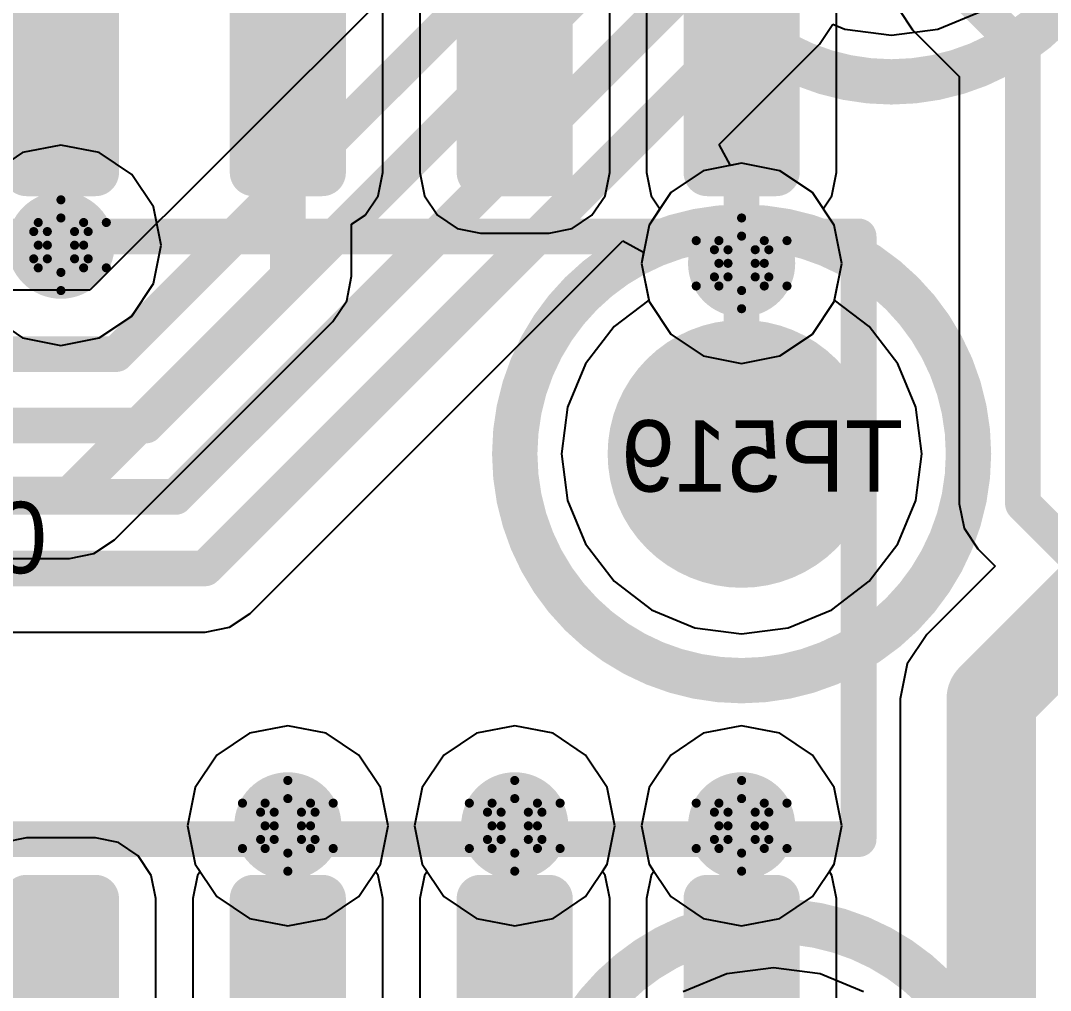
# Model space of a CAD drawing. Header units: millimetres. Extents: x 5 to 399, y 5 to 287.
# Drawn here: x 234.25 to 240.02, y 134.52 to 139.95 of the extents above; entities that cross this region are included whole.
import ezdxf

# ---------------------------------------------------------------- set-up
doc = ezdxf.new("R2010")
doc.units = ezdxf.units.MM
for name, color, linetype in [('BottomLayer', 5, 'Continuous'), ('BottomOverlay', 54, 'Continuous'), ('BottomPaste', 16, 'Continuous'), ('BottomSolder', 6, 'Continuous'), ('DrillDrawing', 1, 'Continuous'), ('DrillGuide', 244, 'Continuous'), ('MidLayer1', 16, 'Continuous'), ('MidLayer2', 76, 'Continuous'), ('MultiLayer', 9, 'Continuous'), ('TopLayer', 1, 'Continuous'), ('TopOverlay', 2, 'Continuous'), ('TopPaste', 8, 'Continuous'), ('TopSolder', 216, 'Continuous'), ('ViaHoleLayer', 16, 'Continuous')]:
    doc.layers.add(name, color=color, linetype=linetype)

# ---------------------------------------------------------------- blocks, each defined once
blk = doc.blocks.new('TP1_5MM_B_50')
at = {"layer": 'BottomLayer', "const_width": 0.75}
blk.add_lwpolyline([(-0.375, 0, 1), (0.375, 0, 1)], format="xyb", close=True, dxfattribs=at)
at = {"layer": 'BottomOverlay'}
for points, const_width in [([(1.27, 0, 1), (-1.27, 0, 1)], 0.254), ([(-1.3335, 0, 1), (-1.2065, 0, 1)], 0.127), ([(1.2065, 0, 1), (1.3335, 0, 1)], 0.127)]:
    blk.add_lwpolyline(points, format="xyb", close=True, dxfattribs=dict(at, const_width=const_width))
at = {"layer": 'BottomPaste', "const_width": 0.75}
blk.add_lwpolyline([(-0.375, 0, 1), (0.375, 0, 1)], format="xyb", close=True, dxfattribs=at)
at = {"layer": 'BottomSolder', "const_width": 0.75}
blk.add_lwpolyline([(-0.375, 0, 1), (0.375, 0, 1)], format="xyb", close=True, dxfattribs=at)
blk = doc.blocks.new('TP1_5MM_B_108')
at = {"layer": 'BottomLayer', "const_width": 0.75}
blk.add_lwpolyline([(-0.375, 0, 1), (0.375, 0, 1)], format="xyb", close=True, dxfattribs=at)
at = {"layer": 'BottomOverlay'}
for points, const_width in [([(1.27, 0, 1), (-1.27, 0, 1)], 0.254), ([(-1.3335, 0, 1), (-1.2065, 0, 1)], 0.127), ([(1.2065, 0, 1), (1.3335, 0, 1)], 0.127)]:
    blk.add_lwpolyline(points, format="xyb", close=True, dxfattribs=dict(at, const_width=const_width))
at = {"layer": 'BottomPaste', "const_width": 0.75}
blk.add_lwpolyline([(-0.375, 0, 1), (0.375, 0, 1)], format="xyb", close=True, dxfattribs=at)
at = {"layer": 'BottomSolder', "const_width": 0.75}
blk.add_lwpolyline([(-0.375, 0, 1), (0.375, 0, 1)], format="xyb", close=True, dxfattribs=at)
blk = doc.blocks.new('TP1_5MM_B_148')
at = {"layer": 'BottomLayer', "const_width": 0.75}
blk.add_lwpolyline([(-0.375, 0, 1), (0.375, 0, 1)], format="xyb", close=True, dxfattribs=at)
at = {"layer": 'BottomOverlay'}
for points, const_width in [([(1.27, 0, 1), (-1.27, 0, 1)], 0.254), ([(-1.3335, 0, 1), (-1.2065, 0, 1)], 0.127), ([(1.2065, 0, 1), (1.3335, 0, 1)], 0.127)]:
    blk.add_lwpolyline(points, format="xyb", close=True, dxfattribs=dict(at, const_width=const_width))
at = {"layer": 'BottomPaste', "const_width": 0.75}
blk.add_lwpolyline([(-0.375, 0, 1), (0.375, 0, 1)], format="xyb", close=True, dxfattribs=at)
at = {"layer": 'BottomSolder', "const_width": 0.75}
blk.add_lwpolyline([(-0.375, 0, 1), (0.375, 0, 1)], format="xyb", close=True, dxfattribs=at)
blk = doc.blocks.new('SOIC_16_293')
at = {"layer": 'TopLayer', "const_width": 0.0825}
for points in [[(-2.0737, -0.4425, 1), (-1.9913, -0.4425, 1)], [(1.9913, -0.4425, 1), (2.0737, -0.4425, 1)], [(-2.0737, -0.8275, 1), (-1.9913, -0.8275, 1)], [(1.9913, -0.8275, 1), (2.0737, -0.8275, 1)], [(-2.0737, -1.7125, 1), (-1.9913, -1.7125, 1)], [(1.9913, -1.7125, 1), (2.0737, -1.7125, 1)], [(-2.0737, -2.0975, 1), (-1.9913, -2.0975, 1)], [(1.9913, -2.0975, 1), (2.0737, -2.0975, 1)], [(-2.0737, -2.9825, 1), (-1.9913, -2.9825, 1)], [(1.9913, -2.9825, 1), (2.0737, -2.9825, 1)], [(-2.0737, -3.3675, 1), (-1.9913, -3.3675, 1)], [(1.9913, -3.3675, 1), (2.0737, -3.3675, 1)], [(-2.0737, -4.2525, 1), (-1.9913, -4.2525, 1)], [(1.9913, -4.2525, 1), (2.0737, -4.2525, 1)], [(-2.0737, -4.6375, 1), (-1.9913, -4.6375, 1)], [(1.9913, -4.6375, 1), (2.0737, -4.6375, 1)]]:
    blk.add_lwpolyline(points, format="xyb", close=True, dxfattribs=at)
at = {"layer": 'TopLayer'}
for points in [[(-3.3675, -0.36), (-3.3675, -0.91), (-2.0325, -0.36), (-2.0325, -0.91)], [(2.0325, -0.36), (2.0325, -0.91), (3.3675, -0.36), (3.3675, -0.91)], [(-3.45, -0.4425), (-3.45, -0.8275), (-1.95, -0.4425), (-1.95, -0.8275)], [(1.95, -0.4425), (1.95, -0.8275), (3.45, -0.4425), (3.45, -0.8275)], [(-3.3675, -1.63), (-3.3675, -2.18), (-2.0325, -1.63), (-2.0325, -2.18)], [(2.0325, -1.63), (2.0325, -2.18), (3.3675, -1.63), (3.3675, -2.18)], [(-3.45, -1.7125), (-3.45, -2.0975), (-1.95, -1.7125), (-1.95, -2.0975)], [(1.95, -1.7125), (1.95, -2.0975), (3.45, -1.7125), (3.45, -2.0975)], [(-3.3675, -2.9), (-3.3675, -3.45), (-2.0325, -2.9), (-2.0325, -3.45)], [(2.0325, -2.9), (2.0325, -3.45), (3.3675, -2.9), (3.3675, -3.45)], [(-3.45, -2.9825), (-3.45, -3.3675), (-1.95, -2.9825), (-1.95, -3.3675)], [(1.95, -2.9825), (1.95, -3.3675), (3.45, -2.9825), (3.45, -3.3675)], [(-3.3675, -4.17), (-3.3675, -4.72), (-2.0325, -4.17), (-2.0325, -4.72)], [(2.0325, -4.17), (2.0325, -4.72), (3.3675, -4.17), (3.3675, -4.72)], [(-3.45, -4.2525), (-3.45, -4.6375), (-1.95, -4.2525), (-1.95, -4.6375)], [(1.95, -4.2525), (1.95, -4.6375), (3.45, -4.2525), (3.45, -4.6375)]]:
    blk.add_solid(points, dxfattribs=at)
at = {"layer": 'TopOverlay', "const_width": 0.2}
for points in [[(-1.7, 5.1), (-1.7, -5.1)], [(1.675, 5.1), (1.675, -5.1)], [(-1.7, -5.1), (1.675, -5.1)]]:
    blk.add_lwpolyline(points, dxfattribs=at)
at = {"layer": 'TopOverlay', "const_width": 0.1}
for points in [[(-1.75, -5.1, 1), (-1.65, -5.1, 1)], [(-1.75, -5.1, 1), (-1.65, -5.1, 1)], [(1.625, -5.1, 1), (1.725, -5.1, 1)], [(1.625, -5.1, 1), (1.725, -5.1, 1)]]:
    blk.add_lwpolyline(points, format="xyb", close=True, dxfattribs=at)
at = {"layer": 'TopPaste', "const_width": 0.0825}
for points in [[(-2.0737, -0.4425, 1), (-1.9913, -0.4425, 1)], [(1.9913, -0.4425, 1), (2.0737, -0.4425, 1)], [(-2.0737, -0.8275, 1), (-1.9913, -0.8275, 1)], [(1.9913, -0.8275, 1), (2.0737, -0.8275, 1)], [(-2.0737, -1.7125, 1), (-1.9913, -1.7125, 1)], [(1.9913, -1.7125, 1), (2.0737, -1.7125, 1)], [(-2.0737, -2.0975, 1), (-1.9913, -2.0975, 1)], [(1.9913, -2.0975, 1), (2.0737, -2.0975, 1)], [(-2.0737, -2.9825, 1), (-1.9913, -2.9825, 1)], [(1.9913, -2.9825, 1), (2.0737, -2.9825, 1)], [(-2.0737, -3.3675, 1), (-1.9913, -3.3675, 1)], [(1.9913, -3.3675, 1), (2.0737, -3.3675, 1)], [(-2.0737, -4.2525, 1), (-1.9913, -4.2525, 1)], [(1.9913, -4.2525, 1), (2.0737, -4.2525, 1)], [(-2.0737, -4.6375, 1), (-1.9913, -4.6375, 1)], [(1.9913, -4.6375, 1), (2.0737, -4.6375, 1)]]:
    blk.add_lwpolyline(points, format="xyb", close=True, dxfattribs=at)
at = {"layer": 'TopPaste'}
for points in [[(-3.3675, -0.36), (-3.3675, -0.91), (-2.0325, -0.36), (-2.0325, -0.91)], [(2.0325, -0.36), (2.0325, -0.91), (3.3675, -0.36), (3.3675, -0.91)], [(-3.45, -0.4425), (-3.45, -0.8275), (-1.95, -0.4425), (-1.95, -0.8275)], [(1.95, -0.4425), (1.95, -0.8275), (3.45, -0.4425), (3.45, -0.8275)], [(-3.3675, -1.63), (-3.3675, -2.18), (-2.0325, -1.63), (-2.0325, -2.18)], [(2.0325, -1.63), (2.0325, -2.18), (3.3675, -1.63), (3.3675, -2.18)], [(-3.45, -1.7125), (-3.45, -2.0975), (-1.95, -1.7125), (-1.95, -2.0975)], [(1.95, -1.7125), (1.95, -2.0975), (3.45, -1.7125), (3.45, -2.0975)], [(-3.3675, -2.9), (-3.3675, -3.45), (-2.0325, -2.9), (-2.0325, -3.45)], [(2.0325, -2.9), (2.0325, -3.45), (3.3675, -2.9), (3.3675, -3.45)], [(-3.45, -2.9825), (-3.45, -3.3675), (-1.95, -2.9825), (-1.95, -3.3675)], [(1.95, -2.9825), (1.95, -3.3675), (3.45, -2.9825), (3.45, -3.3675)], [(-3.3675, -4.17), (-3.3675, -4.72), (-2.0325, -4.17), (-2.0325, -4.72)], [(2.0325, -4.17), (2.0325, -4.72), (3.3675, -4.17), (3.3675, -4.72)], [(-3.45, -4.2525), (-3.45, -4.6375), (-1.95, -4.2525), (-1.95, -4.6375)], [(1.95, -4.2525), (1.95, -4.6375), (3.45, -4.2525), (3.45, -4.6375)]]:
    blk.add_solid(points, dxfattribs=at)
at = {"layer": 'TopSolder', "const_width": 0.1325}
for points in [[(-2.0987, -0.4425, 1), (-1.9663, -0.4425, 1)], [(1.9663, -0.4425, 1), (2.0987, -0.4425, 1)], [(-2.0987, -0.8275, 1), (-1.9663, -0.8275, 1)], [(1.9663, -0.8275, 1), (2.0987, -0.8275, 1)], [(-2.0987, -1.7125, 1), (-1.9663, -1.7125, 1)], [(1.9663, -1.7125, 1), (2.0987, -1.7125, 1)], [(-2.0987, -2.0975, 1), (-1.9663, -2.0975, 1)], [(1.9663, -2.0975, 1), (2.0987, -2.0975, 1)], [(-2.0987, -2.9825, 1), (-1.9663, -2.9825, 1)], [(1.9663, -2.9825, 1), (2.0987, -2.9825, 1)], [(-2.0987, -3.3675, 1), (-1.9663, -3.3675, 1)], [(1.9663, -3.3675, 1), (2.0987, -3.3675, 1)], [(-2.0987, -4.2525, 1), (-1.9663, -4.2525, 1)], [(1.9663, -4.2525, 1), (2.0987, -4.2525, 1)], [(-2.0987, -4.6375, 1), (-1.9663, -4.6375, 1)], [(1.9663, -4.6375, 1), (2.0987, -4.6375, 1)]]:
    blk.add_lwpolyline(points, format="xyb", close=True, dxfattribs=at)
at = {"layer": 'TopSolder'}
for points in [[(-3.3675, -0.31), (-3.3675, -0.96), (-2.0325, -0.31), (-2.0325, -0.96)], [(2.0325, -0.31), (2.0325, -0.96), (3.3675, -0.31), (3.3675, -0.96)], [(-3.5, -0.4425), (-3.5, -0.8275), (-1.9, -0.4425), (-1.9, -0.8275)], [(1.9, -0.4425), (1.9, -0.8275), (3.5, -0.4425), (3.5, -0.8275)], [(-3.3675, -1.58), (-3.3675, -2.23), (-2.0325, -1.58), (-2.0325, -2.23)], [(2.0325, -1.58), (2.0325, -2.23), (3.3675, -1.58), (3.3675, -2.23)], [(-3.5, -1.7125), (-3.5, -2.0975), (-1.9, -1.7125), (-1.9, -2.0975)], [(1.9, -1.7125), (1.9, -2.0975), (3.5, -1.7125), (3.5, -2.0975)], [(-3.3675, -2.85), (-3.3675, -3.5), (-2.0325, -2.85), (-2.0325, -3.5)], [(2.0325, -2.85), (2.0325, -3.5), (3.3675, -2.85), (3.3675, -3.5)], [(-3.5, -2.9825), (-3.5, -3.3675), (-1.9, -2.9825), (-1.9, -3.3675)], [(1.9, -2.9825), (1.9, -3.3675), (3.5, -2.9825), (3.5, -3.3675)], [(-3.3675, -4.12), (-3.3675, -4.77), (-2.0325, -4.12), (-2.0325, -4.77)], [(2.0325, -4.12), (2.0325, -4.77), (3.3675, -4.12), (3.3675, -4.77)], [(-3.5, -4.2525), (-3.5, -4.6375), (-1.9, -4.2525), (-1.9, -4.6375)], [(1.9, -4.2525), (1.9, -4.6375), (3.5, -4.2525), (3.5, -4.6375)]]:
    blk.add_solid(points, dxfattribs=at)

msp = doc.modelspace()

# ---------------------------------------------------------------- linework, layer by layer
at = {"layer": 'BottomLayer'}
for p, q in [((236.9149, 140.7149), (234.6395, 138.4395)), ((239.387, 139.9023), (239.6303, 140.0031)), ((238.7241, 139.8177), (238.799, 139.9297)), ((238.799, 139.9297), (238.8649, 139.9023)), ((238.8649, 139.9023), (239.126, 139.868)), ((239.126, 139.868), (239.387, 139.9023)), ((238.1624, 139.2559), (238.7241, 139.8177)), ((238.2249, 139.1389), (238.1624, 139.2559)), ((238.2878, 139.1514), (238.2249, 139.1389)), ((238.5024, 139.1087), (238.2878, 139.1514)), ((238.6843, 138.9871), (238.5024, 139.1087)), ((238.8059, 138.8052), (238.6843, 138.9871)), ((238.8486, 138.5906), (238.8059, 138.8052)), ((235.5367, 136.6303), (237.6225, 138.716)), ((237.6225, 138.716), (237.7395, 138.6534)), ((237.7395, 138.6534), (237.727, 138.5906)), ((237.727, 138.5906), (237.7679, 138.3853)), ((238.8077, 138.3853), (238.8486, 138.5906)), ((234.6395, 138.4395), (232.9078, 138.4395)), ((237.7679, 138.3853), (237.5746, 138.237)), ((239.001, 138.237), (238.8077, 138.3853)), ((237.5746, 138.237), (237.4143, 138.0281)), ((239.1613, 138.0281), (239.001, 138.237)), ((237.4143, 138.0281), (237.3135, 137.7848)), ((239.2621, 137.7848), (239.1613, 138.0281)), ((237.3135, 137.7848), (237.2792, 137.5238)), ((239.2964, 137.5238), (239.2621, 137.7848)), ((237.2792, 137.5238), (237.3135, 137.2627)), ((239.2621, 137.2627), (239.2964, 137.5238)), ((237.3135, 137.2627), (237.4143, 137.0195)), ((239.1613, 137.0195), (239.2621, 137.2627)), ((237.4143, 137.0195), (237.5746, 136.8106)), ((239.001, 136.8106), (239.1613, 137.0195)), ((237.5746, 136.8106), (237.7835, 136.6503)), ((238.7921, 136.6503), (239.001, 136.8106)), ((235.421, 136.5529), (235.5367, 136.6303)), ((237.7835, 136.6503), (238.0267, 136.5495)), ((238.5488, 136.5495), (238.7921, 136.6503)), ((233.5527, 136.5257), (235.2844, 136.5257)), ((235.2844, 136.5257), (235.421, 136.5529)), ((238.0267, 136.5495), (238.2878, 136.5152)), ((238.2878, 136.5152), (238.5488, 136.5495)), ((237.0178, 136.0018), (236.8032, 135.9591)), ((237.2324, 135.9591), (237.0178, 136.0018)), ((236.8032, 135.9591), (236.6213, 135.8375)), ((237.4143, 135.8375), (237.2324, 135.9591)), ((236.6213, 135.8375), (236.4997, 135.6556)), ((237.5359, 135.6556), (237.4143, 135.8375)), ((236.4997, 135.6556), (236.457, 135.441)), ((237.5786, 135.441), (237.5359, 135.6556)), ((236.457, 135.441), (236.4997, 135.2264)), ((237.5359, 135.2264), (237.5786, 135.441)), ((236.4997, 135.2264), (236.6213, 135.0445)), ((237.4143, 135.0445), (237.5359, 135.2264)), ((236.6213, 135.0445), (236.8032, 134.9229)), ((237.2324, 134.9229), (237.4143, 135.0445)), ((236.8032, 134.9229), (237.0178, 134.8802)), ((237.0178, 134.8802), (237.2324, 134.9229)), ((238.2045, 134.6119), (237.9613, 134.5111)), ((238.4656, 134.6462), (238.2045, 134.6119)), ((238.7266, 134.6119), (238.4656, 134.6462)), ((238.9699, 134.5111), (238.7266, 134.6119))]:
    msp.add_line(p, q, dxfattribs=at)
at = {"layer": 'BottomLayer', "const_width": 0.2}
for points in [[(234.7873, 138.0826), (237.2718, 140.567)], [(234.953, 137.6826), (237.6718, 140.4014)], [(235.1187, 137.2826), (238.0718, 140.2357)], [(235.2844, 136.8826), (238.4718, 140.07)], [(238.2878, 137.5238), (238.2878, 138.5906)], [(232.9078, 138.0826), (234.7873, 138.0826)], [(233.0735, 137.6826), (234.953, 137.6826)], [(233.2392, 137.2826), (235.1187, 137.2826)], [(233.4049, 136.8826), (235.2844, 136.8826)]]:
    msp.add_lwpolyline(points, dxfattribs=at)
at = {"layer": 'BottomLayer'}
for points, const_width in [([(234.3278, 138.6922, 1), (234.6278, 138.6922, 1)], 0.3), ([(238.1378, 138.5906, 1), (238.4378, 138.5906, 1)], 0.3), ([(238.2378, 138.5906, 1), (238.3378, 138.5906, 1)], 0.1), ([(234.7373, 138.0826, 1), (234.8373, 138.0826, 1)], 0.1), ([(234.7373, 138.0826, 1), (234.8373, 138.0826, 1)], 0.1), ([(234.903, 137.6826, 1), (235.003, 137.6826, 1)], 0.1), ([(234.903, 137.6826, 1), (235.003, 137.6826, 1)], 0.1), ([(238.2378, 137.5238, 1), (238.3378, 137.5238, 1)], 0.1), ([(235.0687, 137.2826, 1), (235.1687, 137.2826, 1)], 0.1), ([(235.0687, 137.2826, 1), (235.1687, 137.2826, 1)], 0.1), ([(235.2344, 136.8826, 1), (235.3344, 136.8826, 1)], 0.1), ([(235.2344, 136.8826, 1), (235.3344, 136.8826, 1)], 0.1), ([(235.5978, 135.441, 1), (235.8978, 135.441, 1)], 0.3), ([(236.8678, 135.441, 1), (237.1678, 135.441, 1)], 0.3), ([(238.1378, 135.441, 1), (238.4378, 135.441, 1)], 0.3)]:
    msp.add_lwpolyline(points, format="xyb", close=True, dxfattribs=dict(at, const_width=const_width))
at = {"layer": 'DrillDrawing', "const_width": 0.0508}
for points in [[(234.3508, 138.8192), (234.4778, 138.9462)], [(234.4778, 138.9462), (234.6048, 138.8192)], [(234.4016, 138.7684), (234.4778, 138.8446)], [(234.4778, 138.8446), (234.554, 138.7684)], [(238.1608, 138.7176), (238.2878, 138.8446)], [(238.2878, 138.8446), (238.4148, 138.7176)], [(234.2238, 138.8192), (234.3508, 138.6922)], [(234.2238, 138.8192), (234.3508, 138.8192)], [(234.6048, 138.8192), (234.7318, 138.8192)], [(234.6048, 138.6922), (234.7318, 138.8192)], [(234.3254, 138.7684), (234.4016, 138.6922)], [(234.3254, 138.7684), (234.4016, 138.7684)], [(234.554, 138.7684), (234.6302, 138.7684)], [(234.554, 138.6922), (234.6302, 138.7684)], [(238.2116, 138.6668), (238.2878, 138.743)], [(238.2878, 138.743), (238.364, 138.6668)], [(234.2238, 138.5652), (234.3508, 138.6922)], [(234.3254, 138.616), (234.4016, 138.6922)], [(234.554, 138.6922), (234.6302, 138.616)], [(234.6048, 138.6922), (234.7318, 138.5652)], [(238.0338, 138.7176), (238.1608, 138.5906)], [(238.0338, 138.7176), (238.1608, 138.7176)], [(238.1354, 138.6668), (238.2116, 138.5906)], [(238.1354, 138.6668), (238.2116, 138.6668)], [(238.364, 138.6668), (238.4402, 138.6668)], [(238.364, 138.5906), (238.4402, 138.6668)], [(238.4148, 138.7176), (238.5418, 138.7176)], [(238.4148, 138.5906), (238.5418, 138.7176)], [(234.3254, 138.616), (234.4016, 138.616)], [(234.4016, 138.616), (234.4778, 138.5398)], [(234.4778, 138.5398), (234.554, 138.616)], [(234.554, 138.616), (234.6302, 138.616)], [(234.2238, 138.5652), (234.3508, 138.5652)], [(234.3508, 138.5652), (234.4778, 138.4382)], [(234.4778, 138.4382), (234.6048, 138.5652)], [(234.6048, 138.5652), (234.7318, 138.5652)], [(238.0338, 138.4636), (238.1608, 138.5906)], [(238.1354, 138.5144), (238.2116, 138.5906)], [(238.364, 138.5906), (238.4402, 138.5144)], [(238.4148, 138.5906), (238.5418, 138.4636)], [(238.1354, 138.5144), (238.2116, 138.5144)], [(238.2116, 138.5144), (238.2878, 138.4382)], [(238.2878, 138.4382), (238.364, 138.5144)], [(238.364, 138.5144), (238.4402, 138.5144)], [(238.0338, 138.4636), (238.1608, 138.4636)], [(238.1608, 138.4636), (238.2878, 138.3366)], [(238.2878, 138.3366), (238.4148, 138.4636)], [(238.4148, 138.4636), (238.5418, 138.4636)], [(235.6208, 135.568), (235.7478, 135.695)], [(235.7478, 135.695), (235.8748, 135.568)], [(236.8908, 135.568), (237.0178, 135.695)], [(237.0178, 135.695), (237.1448, 135.568)], [(238.1608, 135.568), (238.2878, 135.695)], [(238.2878, 135.695), (238.4148, 135.568)], [(235.4938, 135.568), (235.6208, 135.441)], [(235.4938, 135.568), (235.6208, 135.568)], [(235.6716, 135.5172), (235.7478, 135.5934)], [(235.7478, 135.5934), (235.824, 135.5172)], [(235.8748, 135.568), (236.0018, 135.568)], [(235.8748, 135.441), (236.0018, 135.568)], [(236.7638, 135.568), (236.8908, 135.441)], [(236.7638, 135.568), (236.8908, 135.568)], [(236.9416, 135.5172), (237.0178, 135.5934)], [(237.0178, 135.5934), (237.094, 135.5172)], [(237.1448, 135.568), (237.2718, 135.568)], [(237.1448, 135.441), (237.2718, 135.568)], [(238.0338, 135.568), (238.1608, 135.441)], [(238.0338, 135.568), (238.1608, 135.568)], [(238.2116, 135.5172), (238.2878, 135.5934)], [(238.2878, 135.5934), (238.364, 135.5172)], [(238.4148, 135.568), (238.5418, 135.568)], [(238.4148, 135.441), (238.5418, 135.568)], [(235.5954, 135.5172), (235.6716, 135.441)], [(235.5954, 135.5172), (235.6716, 135.5172)], [(235.824, 135.5172), (235.9002, 135.5172)], [(235.824, 135.441), (235.9002, 135.5172)], [(236.8654, 135.5172), (236.9416, 135.441)], [(236.8654, 135.5172), (236.9416, 135.5172)], [(237.094, 135.5172), (237.1702, 135.5172)], [(237.094, 135.441), (237.1702, 135.5172)], [(238.1354, 135.5172), (238.2116, 135.441)], [(238.1354, 135.5172), (238.2116, 135.5172)], [(238.364, 135.5172), (238.4402, 135.5172)], [(238.364, 135.441), (238.4402, 135.5172)], [(235.4938, 135.314), (235.6208, 135.441)], [(235.5954, 135.3648), (235.6716, 135.441)], [(235.824, 135.441), (235.9002, 135.3648)], [(235.8748, 135.441), (236.0018, 135.314)], [(236.7638, 135.314), (236.8908, 135.441)], [(236.8654, 135.3648), (236.9416, 135.441)], [(237.094, 135.441), (237.1702, 135.3648)], [(237.1448, 135.441), (237.2718, 135.314)], [(238.0338, 135.314), (238.1608, 135.441)], [(238.1354, 135.3648), (238.2116, 135.441)], [(238.364, 135.441), (238.4402, 135.3648)], [(238.4148, 135.441), (238.5418, 135.314)], [(235.5954, 135.3648), (235.6716, 135.3648)], [(235.6716, 135.3648), (235.7478, 135.2886)], [(235.7478, 135.2886), (235.824, 135.3648)], [(235.824, 135.3648), (235.9002, 135.3648)], [(236.8654, 135.3648), (236.9416, 135.3648)], [(236.9416, 135.3648), (237.0178, 135.2886)], [(237.0178, 135.2886), (237.094, 135.3648)], [(237.094, 135.3648), (237.1702, 135.3648)], [(238.1354, 135.3648), (238.2116, 135.3648)], [(238.2116, 135.3648), (238.2878, 135.2886)], [(238.2878, 135.2886), (238.364, 135.3648)], [(238.364, 135.3648), (238.4402, 135.3648)], [(235.4938, 135.314), (235.6208, 135.314)], [(235.6208, 135.314), (235.7478, 135.187)], [(235.7478, 135.187), (235.8748, 135.314)], [(235.8748, 135.314), (236.0018, 135.314)], [(236.7638, 135.314), (236.8908, 135.314)], [(236.8908, 135.314), (237.0178, 135.187)], [(237.0178, 135.187), (237.1448, 135.314)], [(237.1448, 135.314), (237.2718, 135.314)], [(238.0338, 135.314), (238.1608, 135.314)], [(238.1608, 135.314), (238.2878, 135.187)], [(238.2878, 135.187), (238.4148, 135.314)], [(238.4148, 135.314), (238.5418, 135.314)]]:
    msp.add_lwpolyline(points, dxfattribs=at)
at = {"layer": 'DrillDrawing', "const_width": 0.0254}
for points in [[(234.4651, 138.9462, 1), (234.4905, 138.9462, 1)], [(234.4651, 138.9462, 1), (234.4905, 138.9462, 1)], [(234.4651, 138.8446, 1), (234.4905, 138.8446, 1)], [(234.4651, 138.8446, 1), (234.4905, 138.8446, 1)], [(238.2751, 138.8446, 1), (238.3005, 138.8446, 1)], [(238.2751, 138.8446, 1), (238.3005, 138.8446, 1)], [(234.3381, 138.8192, 1), (234.3635, 138.8192, 1)], [(234.3381, 138.8192, 1), (234.3635, 138.8192, 1)], [(234.5921, 138.8192, 1), (234.6175, 138.8192, 1)], [(234.5921, 138.8192, 1), (234.6175, 138.8192, 1)], [(234.7191, 138.8192, 1), (234.7445, 138.8192, 1)], [(234.7191, 138.8192, 1), (234.7445, 138.8192, 1)], [(234.3127, 138.7684, 1), (234.3381, 138.7684, 1)], [(234.3127, 138.7684, 1), (234.3381, 138.7684, 1)], [(234.3889, 138.7684, 1), (234.4143, 138.7684, 1)], [(234.3889, 138.7684, 1), (234.4143, 138.7684, 1)], [(234.5413, 138.7684, 1), (234.5667, 138.7684, 1)], [(234.5413, 138.7684, 1), (234.5667, 138.7684, 1)], [(234.6175, 138.7684, 1), (234.6429, 138.7684, 1)], [(234.6175, 138.7684, 1), (234.6429, 138.7684, 1)], [(238.2751, 138.743, 1), (238.3005, 138.743, 1)], [(238.2751, 138.743, 1), (238.3005, 138.743, 1)], [(234.3381, 138.6922, 1), (234.3635, 138.6922, 1)], [(234.3381, 138.6922, 1), (234.3635, 138.6922, 1)], [(234.3889, 138.6922, 1), (234.4143, 138.6922, 1)], [(234.3889, 138.6922, 1), (234.4143, 138.6922, 1)], [(234.5413, 138.6922, 1), (234.5667, 138.6922, 1)], [(234.5413, 138.6922, 1), (234.5667, 138.6922, 1)], [(234.5921, 138.6922, 1), (234.6175, 138.6922, 1)], [(234.5921, 138.6922, 1), (234.6175, 138.6922, 1)], [(238.0211, 138.7176, 1), (238.0465, 138.7176, 1)], [(238.0211, 138.7176, 1), (238.0465, 138.7176, 1)], [(238.1227, 138.6668, 1), (238.1481, 138.6668, 1)], [(238.1227, 138.6668, 1), (238.1481, 138.6668, 1)], [(238.1481, 138.7176, 1), (238.1735, 138.7176, 1)], [(238.1481, 138.7176, 1), (238.1735, 138.7176, 1)], [(238.1989, 138.6668, 1), (238.2243, 138.6668, 1)], [(238.1989, 138.6668, 1), (238.2243, 138.6668, 1)], [(238.3513, 138.6668, 1), (238.3767, 138.6668, 1)], [(238.3513, 138.6668, 1), (238.3767, 138.6668, 1)], [(238.4021, 138.7176, 1), (238.4275, 138.7176, 1)], [(238.4021, 138.7176, 1), (238.4275, 138.7176, 1)], [(238.4275, 138.6668, 1), (238.4529, 138.6668, 1)], [(238.4275, 138.6668, 1), (238.4529, 138.6668, 1)], [(238.5291, 138.7176, 1), (238.5545, 138.7176, 1)], [(238.5291, 138.7176, 1), (238.5545, 138.7176, 1)], [(234.3127, 138.616, 1), (234.3381, 138.616, 1)], [(234.3127, 138.616, 1), (234.3381, 138.616, 1)], [(234.3889, 138.616, 1), (234.4143, 138.616, 1)], [(234.3889, 138.616, 1), (234.4143, 138.616, 1)], [(234.5413, 138.616, 1), (234.5667, 138.616, 1)], [(234.5413, 138.616, 1), (234.5667, 138.616, 1)], [(234.6175, 138.616, 1), (234.6429, 138.616, 1)], [(234.6175, 138.616, 1), (234.6429, 138.616, 1)], [(234.3381, 138.5652, 1), (234.3635, 138.5652, 1)], [(234.3381, 138.5652, 1), (234.3635, 138.5652, 1)], [(234.5921, 138.5652, 1), (234.6175, 138.5652, 1)], [(234.5921, 138.5652, 1), (234.6175, 138.5652, 1)], [(234.7191, 138.5652, 1), (234.7445, 138.5652, 1)], [(234.7191, 138.5652, 1), (234.7445, 138.5652, 1)], [(238.1481, 138.5906, 1), (238.1735, 138.5906, 1)], [(238.1481, 138.5906, 1), (238.1735, 138.5906, 1)], [(238.1989, 138.5906, 1), (238.2243, 138.5906, 1)], [(238.1989, 138.5906, 1), (238.2243, 138.5906, 1)], [(238.3513, 138.5906, 1), (238.3767, 138.5906, 1)], [(238.3513, 138.5906, 1), (238.3767, 138.5906, 1)], [(238.4021, 138.5906, 1), (238.4275, 138.5906, 1)], [(238.4021, 138.5906, 1), (238.4275, 138.5906, 1)], [(234.4651, 138.5398, 1), (234.4905, 138.5398, 1)], [(234.4651, 138.5398, 1), (234.4905, 138.5398, 1)], [(238.1227, 138.5144, 1), (238.1481, 138.5144, 1)], [(238.1227, 138.5144, 1), (238.1481, 138.5144, 1)], [(238.1989, 138.5144, 1), (238.2243, 138.5144, 1)], [(238.1989, 138.5144, 1), (238.2243, 138.5144, 1)], [(238.3513, 138.5144, 1), (238.3767, 138.5144, 1)], [(238.3513, 138.5144, 1), (238.3767, 138.5144, 1)], [(238.4275, 138.5144, 1), (238.4529, 138.5144, 1)], [(238.4275, 138.5144, 1), (238.4529, 138.5144, 1)], [(234.4651, 138.4382, 1), (234.4905, 138.4382, 1)], [(234.4651, 138.4382, 1), (234.4905, 138.4382, 1)], [(238.0211, 138.4636, 1), (238.0465, 138.4636, 1)], [(238.0211, 138.4636, 1), (238.0465, 138.4636, 1)], [(238.1481, 138.4636, 1), (238.1735, 138.4636, 1)], [(238.1481, 138.4636, 1), (238.1735, 138.4636, 1)], [(238.2751, 138.4382, 1), (238.3005, 138.4382, 1)], [(238.2751, 138.4382, 1), (238.3005, 138.4382, 1)], [(238.4021, 138.4636, 1), (238.4275, 138.4636, 1)], [(238.4021, 138.4636, 1), (238.4275, 138.4636, 1)], [(238.5291, 138.4636, 1), (238.5545, 138.4636, 1)], [(238.5291, 138.4636, 1), (238.5545, 138.4636, 1)], [(238.2751, 138.3366, 1), (238.3005, 138.3366, 1)], [(238.2751, 138.3366, 1), (238.3005, 138.3366, 1)], [(235.7351, 135.695, 1), (235.7605, 135.695, 1)], [(235.7351, 135.695, 1), (235.7605, 135.695, 1)], [(237.0051, 135.695, 1), (237.0305, 135.695, 1)], [(237.0051, 135.695, 1), (237.0305, 135.695, 1)], [(238.2751, 135.695, 1), (238.3005, 135.695, 1)], [(238.2751, 135.695, 1), (238.3005, 135.695, 1)], [(235.4811, 135.568, 1), (235.5065, 135.568, 1)], [(235.4811, 135.568, 1), (235.5065, 135.568, 1)], [(235.6081, 135.568, 1), (235.6335, 135.568, 1)], [(235.6081, 135.568, 1), (235.6335, 135.568, 1)], [(235.7351, 135.5934, 1), (235.7605, 135.5934, 1)], [(235.7351, 135.5934, 1), (235.7605, 135.5934, 1)], [(235.8621, 135.568, 1), (235.8875, 135.568, 1)], [(235.8621, 135.568, 1), (235.8875, 135.568, 1)], [(235.9891, 135.568, 1), (236.0145, 135.568, 1)], [(235.9891, 135.568, 1), (236.0145, 135.568, 1)], [(236.7511, 135.568, 1), (236.7765, 135.568, 1)], [(236.7511, 135.568, 1), (236.7765, 135.568, 1)], [(236.8781, 135.568, 1), (236.9035, 135.568, 1)], [(236.8781, 135.568, 1), (236.9035, 135.568, 1)], [(237.0051, 135.5934, 1), (237.0305, 135.5934, 1)], [(237.0051, 135.5934, 1), (237.0305, 135.5934, 1)], [(237.1321, 135.568, 1), (237.1575, 135.568, 1)], [(237.1321, 135.568, 1), (237.1575, 135.568, 1)], [(237.2591, 135.568, 1), (237.2845, 135.568, 1)], [(237.2591, 135.568, 1), (237.2845, 135.568, 1)], [(238.0211, 135.568, 1), (238.0465, 135.568, 1)], [(238.0211, 135.568, 1), (238.0465, 135.568, 1)], [(238.1481, 135.568, 1), (238.1735, 135.568, 1)], [(238.1481, 135.568, 1), (238.1735, 135.568, 1)], [(238.2751, 135.5934, 1), (238.3005, 135.5934, 1)], [(238.2751, 135.5934, 1), (238.3005, 135.5934, 1)], [(238.4021, 135.568, 1), (238.4275, 135.568, 1)], [(238.4021, 135.568, 1), (238.4275, 135.568, 1)], [(238.5291, 135.568, 1), (238.5545, 135.568, 1)], [(238.5291, 135.568, 1), (238.5545, 135.568, 1)], [(235.5827, 135.5172, 1), (235.6081, 135.5172, 1)], [(235.5827, 135.5172, 1), (235.6081, 135.5172, 1)], [(235.6589, 135.5172, 1), (235.6843, 135.5172, 1)], [(235.6589, 135.5172, 1), (235.6843, 135.5172, 1)], [(235.8113, 135.5172, 1), (235.8367, 135.5172, 1)], [(235.8113, 135.5172, 1), (235.8367, 135.5172, 1)], [(235.8875, 135.5172, 1), (235.9129, 135.5172, 1)], [(235.8875, 135.5172, 1), (235.9129, 135.5172, 1)], [(236.8527, 135.5172, 1), (236.8781, 135.5172, 1)], [(236.8527, 135.5172, 1), (236.8781, 135.5172, 1)], [(236.9289, 135.5172, 1), (236.9543, 135.5172, 1)], [(236.9289, 135.5172, 1), (236.9543, 135.5172, 1)], [(237.0813, 135.5172, 1), (237.1067, 135.5172, 1)], [(237.0813, 135.5172, 1), (237.1067, 135.5172, 1)], [(237.1575, 135.5172, 1), (237.1829, 135.5172, 1)], [(237.1575, 135.5172, 1), (237.1829, 135.5172, 1)], [(238.1227, 135.5172, 1), (238.1481, 135.5172, 1)], [(238.1227, 135.5172, 1), (238.1481, 135.5172, 1)], [(238.1989, 135.5172, 1), (238.2243, 135.5172, 1)], [(238.1989, 135.5172, 1), (238.2243, 135.5172, 1)], [(238.3513, 135.5172, 1), (238.3767, 135.5172, 1)], [(238.3513, 135.5172, 1), (238.3767, 135.5172, 1)], [(238.4275, 135.5172, 1), (238.4529, 135.5172, 1)], [(238.4275, 135.5172, 1), (238.4529, 135.5172, 1)], [(235.6081, 135.441, 1), (235.6335, 135.441, 1)], [(235.6081, 135.441, 1), (235.6335, 135.441, 1)], [(235.6589, 135.441, 1), (235.6843, 135.441, 1)], [(235.6589, 135.441, 1), (235.6843, 135.441, 1)], [(235.8113, 135.441, 1), (235.8367, 135.441, 1)], [(235.8113, 135.441, 1), (235.8367, 135.441, 1)], [(235.8621, 135.441, 1), (235.8875, 135.441, 1)], [(235.8621, 135.441, 1), (235.8875, 135.441, 1)], [(236.8781, 135.441, 1), (236.9035, 135.441, 1)], [(236.8781, 135.441, 1), (236.9035, 135.441, 1)], [(236.9289, 135.441, 1), (236.9543, 135.441, 1)], [(236.9289, 135.441, 1), (236.9543, 135.441, 1)], [(237.0813, 135.441, 1), (237.1067, 135.441, 1)], [(237.0813, 135.441, 1), (237.1067, 135.441, 1)], [(237.1321, 135.441, 1), (237.1575, 135.441, 1)], [(237.1321, 135.441, 1), (237.1575, 135.441, 1)], [(238.1481, 135.441, 1), (238.1735, 135.441, 1)], [(238.1481, 135.441, 1), (238.1735, 135.441, 1)], [(238.1989, 135.441, 1), (238.2243, 135.441, 1)], [(238.1989, 135.441, 1), (238.2243, 135.441, 1)], [(238.3513, 135.441, 1), (238.3767, 135.441, 1)], [(238.3513, 135.441, 1), (238.3767, 135.441, 1)], [(238.4021, 135.441, 1), (238.4275, 135.441, 1)], [(238.4021, 135.441, 1), (238.4275, 135.441, 1)], [(235.5827, 135.3648, 1), (235.6081, 135.3648, 1)], [(235.5827, 135.3648, 1), (235.6081, 135.3648, 1)], [(235.6589, 135.3648, 1), (235.6843, 135.3648, 1)], [(235.6589, 135.3648, 1), (235.6843, 135.3648, 1)], [(235.8113, 135.3648, 1), (235.8367, 135.3648, 1)], [(235.8113, 135.3648, 1), (235.8367, 135.3648, 1)], [(235.8875, 135.3648, 1), (235.9129, 135.3648, 1)], [(235.8875, 135.3648, 1), (235.9129, 135.3648, 1)], [(236.8527, 135.3648, 1), (236.8781, 135.3648, 1)], [(236.8527, 135.3648, 1), (236.8781, 135.3648, 1)], [(236.9289, 135.3648, 1), (236.9543, 135.3648, 1)], [(236.9289, 135.3648, 1), (236.9543, 135.3648, 1)], [(237.0813, 135.3648, 1), (237.1067, 135.3648, 1)], [(237.0813, 135.3648, 1), (237.1067, 135.3648, 1)], [(237.1575, 135.3648, 1), (237.1829, 135.3648, 1)], [(237.1575, 135.3648, 1), (237.1829, 135.3648, 1)], [(238.1227, 135.3648, 1), (238.1481, 135.3648, 1)], [(238.1227, 135.3648, 1), (238.1481, 135.3648, 1)], [(238.1989, 135.3648, 1), (238.2243, 135.3648, 1)], [(238.1989, 135.3648, 1), (238.2243, 135.3648, 1)], [(238.3513, 135.3648, 1), (238.3767, 135.3648, 1)], [(238.3513, 135.3648, 1), (238.3767, 135.3648, 1)], [(238.4275, 135.3648, 1), (238.4529, 135.3648, 1)], [(238.4275, 135.3648, 1), (238.4529, 135.3648, 1)], [(235.4811, 135.314, 1), (235.5065, 135.314, 1)], [(235.4811, 135.314, 1), (235.5065, 135.314, 1)], [(235.6081, 135.314, 1), (235.6335, 135.314, 1)], [(235.6081, 135.314, 1), (235.6335, 135.314, 1)], [(235.7351, 135.2886, 1), (235.7605, 135.2886, 1)], [(235.7351, 135.2886, 1), (235.7605, 135.2886, 1)], [(235.8621, 135.314, 1), (235.8875, 135.314, 1)], [(235.8621, 135.314, 1), (235.8875, 135.314, 1)], [(235.9891, 135.314, 1), (236.0145, 135.314, 1)], [(235.9891, 135.314, 1), (236.0145, 135.314, 1)], [(236.7511, 135.314, 1), (236.7765, 135.314, 1)], [(236.7511, 135.314, 1), (236.7765, 135.314, 1)], [(236.8781, 135.314, 1), (236.9035, 135.314, 1)], [(236.8781, 135.314, 1), (236.9035, 135.314, 1)], [(237.0051, 135.2886, 1), (237.0305, 135.2886, 1)], [(237.0051, 135.2886, 1), (237.0305, 135.2886, 1)], [(237.1321, 135.314, 1), (237.1575, 135.314, 1)], [(237.1321, 135.314, 1), (237.1575, 135.314, 1)], [(237.2591, 135.314, 1), (237.2845, 135.314, 1)], [(237.2591, 135.314, 1), (237.2845, 135.314, 1)], [(238.0211, 135.314, 1), (238.0465, 135.314, 1)], [(238.0211, 135.314, 1), (238.0465, 135.314, 1)], [(238.1481, 135.314, 1), (238.1735, 135.314, 1)], [(238.1481, 135.314, 1), (238.1735, 135.314, 1)], [(238.2751, 135.2886, 1), (238.3005, 135.2886, 1)], [(238.2751, 135.2886, 1), (238.3005, 135.2886, 1)], [(238.4021, 135.314, 1), (238.4275, 135.314, 1)], [(238.4021, 135.314, 1), (238.4275, 135.314, 1)], [(238.5291, 135.314, 1), (238.5545, 135.314, 1)], [(238.5291, 135.314, 1), (238.5545, 135.314, 1)], [(235.7351, 135.187, 1), (235.7605, 135.187, 1)], [(235.7351, 135.187, 1), (235.7605, 135.187, 1)], [(237.0051, 135.187, 1), (237.0305, 135.187, 1)], [(237.0051, 135.187, 1), (237.0305, 135.187, 1)], [(238.2751, 135.187, 1), (238.3005, 135.187, 1)], [(238.2751, 135.187, 1), (238.3005, 135.187, 1)]]:
    msp.add_lwpolyline(points, format="xyb", close=True, dxfattribs=at)
at = {"layer": 'DrillGuide', "const_width": 0.125}
for points in [[(234.4153, 138.6922, 1), (234.5403, 138.6922, 1)], [(238.2253, 138.5906, 1), (238.3503, 138.5906, 1)], [(235.6853, 135.441, 1), (235.8103, 135.441, 1)], [(236.9553, 135.441, 1), (237.0803, 135.441, 1)], [(238.2253, 135.441, 1), (238.3503, 135.441, 1)]]:
    msp.add_lwpolyline(points, format="xyb", close=True, dxfattribs=at)
at = {"layer": 'MidLayer1'}
for p, q in [((238.2878, 139.1514), (238.0732, 139.1087)), ((238.5024, 139.1087), (238.2878, 139.1514)), ((238.0732, 139.1087), (237.8913, 138.9871)), ((238.6843, 138.9871), (238.5024, 139.1087)), ((237.8913, 138.9871), (237.7697, 138.8052)), ((238.8059, 138.8052), (238.6843, 138.9871)), ((237.7697, 138.8052), (237.727, 138.5906)), ((238.8486, 138.5906), (238.8059, 138.8052)), ((237.727, 138.5906), (237.7697, 138.376)), ((238.8059, 138.376), (238.8486, 138.5906)), ((237.7697, 138.376), (237.8913, 138.1941)), ((238.6843, 138.1941), (238.8059, 138.376)), ((237.8913, 138.1941), (238.0732, 138.0725)), ((238.5024, 138.0725), (238.6843, 138.1941)), ((238.0732, 138.0725), (238.2878, 138.0298)), ((238.2878, 138.0298), (238.5024, 138.0725)), ((237.0178, 136.0018), (236.8032, 135.9591)), ((237.2324, 135.9591), (237.0178, 136.0018)), ((236.8032, 135.9591), (236.6213, 135.8375)), ((237.4143, 135.8375), (237.2324, 135.9591)), ((236.6213, 135.8375), (236.4997, 135.6556)), ((237.5359, 135.6556), (237.4143, 135.8375)), ((236.4997, 135.6556), (236.457, 135.441)), ((237.5786, 135.441), (237.5359, 135.6556)), ((236.457, 135.441), (236.4997, 135.2264)), ((237.5359, 135.2264), (237.5786, 135.441)), ((236.4997, 135.2264), (236.6213, 135.0445)), ((237.4143, 135.0445), (237.5359, 135.2264)), ((236.6213, 135.0445), (236.8032, 134.9229)), ((237.2324, 134.9229), (237.4143, 135.0445)), ((236.8032, 134.9229), (237.0178, 134.8802)), ((237.0178, 134.8802), (237.2324, 134.9229))]:
    msp.add_line(p, q, dxfattribs=at)
at = {"layer": 'MidLayer1', "const_width": 0.3}
for points in [[(234.3278, 138.6922, 1), (234.6278, 138.6922, 1)], [(238.1378, 138.5906, 1), (238.4378, 138.5906, 1)], [(235.5978, 135.441, 1), (235.8978, 135.441, 1)], [(236.8678, 135.441, 1), (237.1678, 135.441, 1)], [(238.1378, 135.441, 1), (238.4378, 135.441, 1)]]:
    msp.add_lwpolyline(points, format="xyb", close=True, dxfattribs=at)
at = {"layer": 'MidLayer2'}
for p, q in [((234.2632, 139.2103), (234.0813, 139.0887)), ((234.4778, 139.253), (234.2632, 139.2103)), ((234.6924, 139.2103), (234.4778, 139.253)), ((234.8743, 139.0887), (234.6924, 139.2103)), ((238.2878, 139.1514), (238.0732, 139.1087)), ((238.5024, 139.1087), (238.2878, 139.1514)), ((238.0732, 139.1087), (237.8913, 138.9871)), ((238.6843, 138.9871), (238.5024, 139.1087)), ((234.9959, 138.9068), (234.8743, 139.0887)), ((237.8913, 138.9871), (237.7697, 138.8052)), ((238.8059, 138.8052), (238.6843, 138.9871)), ((235.0386, 138.6922), (234.9959, 138.9068)), ((237.7697, 138.8052), (237.727, 138.5906)), ((238.8486, 138.5906), (238.8059, 138.8052)), ((234.9959, 138.4776), (235.0386, 138.6922)), ((237.727, 138.5906), (237.7697, 138.376)), ((238.8059, 138.376), (238.8486, 138.5906)), ((234.8743, 138.2957), (234.9959, 138.4776)), ((237.7697, 138.376), (237.8913, 138.1941)), ((238.6843, 138.1941), (238.8059, 138.376)), ((234.0813, 138.2957), (234.2632, 138.1741)), ((234.6924, 138.1741), (234.8743, 138.2957)), ((234.2632, 138.1741), (234.4778, 138.1314)), ((234.4778, 138.1314), (234.6924, 138.1741)), ((237.8913, 138.1941), (238.0732, 138.0725)), ((238.5024, 138.0725), (238.6843, 138.1941)), ((238.0732, 138.0725), (238.2878, 138.0298)), ((238.2878, 138.0298), (238.5024, 138.0725)), ((235.7478, 136.0018), (235.5332, 135.9591)), ((235.9624, 135.9591), (235.7478, 136.0018)), ((238.2878, 136.0018), (238.0732, 135.9591)), ((238.5024, 135.9591), (238.2878, 136.0018)), ((235.5332, 135.9591), (235.3513, 135.8375)), ((236.1443, 135.8375), (235.9624, 135.9591)), ((238.0732, 135.9591), (237.8913, 135.8375)), ((238.6843, 135.8375), (238.5024, 135.9591)), ((235.3513, 135.8375), (235.2297, 135.6556)), ((236.2659, 135.6556), (236.1443, 135.8375)), ((237.8913, 135.8375), (237.7697, 135.6556)), ((238.8059, 135.6556), (238.6843, 135.8375)), ((235.2297, 135.6556), (235.187, 135.441)), ((236.3086, 135.441), (236.2659, 135.6556)), ((237.7697, 135.6556), (237.727, 135.441)), ((238.8486, 135.441), (238.8059, 135.6556)), ((235.187, 135.441), (235.2297, 135.2264)), ((236.2659, 135.2264), (236.3086, 135.441)), ((237.727, 135.441), (237.7697, 135.2264)), ((238.8059, 135.2264), (238.8486, 135.441)), ((235.2297, 135.2264), (235.3513, 135.0445)), ((236.1443, 135.0445), (236.2659, 135.2264)), ((237.7697, 135.2264), (237.8913, 135.0445)), ((238.6843, 135.0445), (238.8059, 135.2264)), ((235.3513, 135.0445), (235.5332, 134.9229)), ((235.9624, 134.9229), (236.1443, 135.0445)), ((237.8913, 135.0445), (238.0732, 134.9229)), ((238.5024, 134.9229), (238.6843, 135.0445)), ((235.5332, 134.9229), (235.7478, 134.8802)), ((235.7478, 134.8802), (235.9624, 134.9229)), ((238.0732, 134.9229), (238.2878, 134.8802)), ((238.2878, 134.8802), (238.5024, 134.9229))]:
    msp.add_line(p, q, dxfattribs=at)
at = {"layer": 'MidLayer2', "const_width": 0.3}
for points in [[(234.3278, 138.6922, 1), (234.6278, 138.6922, 1)], [(238.1378, 138.5906, 1), (238.4378, 138.5906, 1)], [(235.5978, 135.441, 1), (235.8978, 135.441, 1)], [(236.8678, 135.441, 1), (237.1678, 135.441, 1)], [(238.1378, 135.441, 1), (238.4378, 135.441, 1)]]:
    msp.add_lwpolyline(points, format="xyb", close=True, dxfattribs=at)
at = {"layer": 'MultiLayer', "const_width": 0.3}
for points in [[(234.3278, 138.6922, 1), (234.6278, 138.6922, 1)], [(238.1378, 138.5906, 1), (238.4378, 138.5906, 1)], [(235.5978, 135.441, 1), (235.8978, 135.441, 1)], [(236.8678, 135.441, 1), (237.1678, 135.441, 1)], [(238.1378, 135.441, 1), (238.4378, 135.441, 1)]]:
    msp.add_lwpolyline(points, format="xyb", close=True, dxfattribs=at)
at = {"layer": 'TopLayer'}
for p, q in [((236.2793, 139.0991), (236.2793, 140.4341)), ((236.4863, 140.4341), (236.4863, 139.0991)), ((237.5493, 139.0991), (237.5493, 140.4341)), ((237.7563, 140.4341), (237.7563, 139.0991)), ((238.8193, 139.0991), (238.8193, 140.4341)), ((239.1677, 140.013), (239.2451, 139.8973)), ((239.2451, 139.8973), (239.5057, 139.6366)), ((239.5057, 139.6366), (239.5057, 137.2444)), ((236.2535, 138.9694), (236.2793, 139.0991)), ((236.4863, 139.0991), (236.5121, 138.9694)), ((237.5235, 138.9694), (237.5493, 139.0991)), ((237.7563, 139.0991), (237.7821, 138.9694)), ((238.7935, 138.9694), (238.8193, 139.0991)), ((236.18, 138.8594), (236.2535, 138.9694)), ((236.5121, 138.9694), (236.5856, 138.8594)), ((237.45, 138.8594), (237.5235, 138.9694)), ((237.7821, 138.9694), (237.8307, 138.8965)), ((238.7448, 138.8965), (238.7935, 138.9694)), ((237.8307, 138.8965), (237.7697, 138.8052)), ((238.8059, 138.8052), (238.7448, 138.8965)), ((236.1047, 138.809), (236.18, 138.8594)), ((236.1047, 138.518), (236.1047, 138.809)), ((236.5856, 138.8594), (236.6956, 138.7859)), ((237.34, 138.7859), (237.45, 138.8594)), ((237.7697, 138.8052), (237.727, 138.5906)), ((238.8486, 138.5906), (238.8059, 138.8052)), ((236.6956, 138.7859), (236.8253, 138.7601)), ((236.8253, 138.7601), (237.2103, 138.7601)), ((237.2103, 138.7601), (237.34, 138.7859)), ((237.727, 138.5906), (237.7697, 138.376)), ((238.8059, 138.376), (238.8486, 138.5906)), ((236.0775, 138.3815), (236.1047, 138.518)), ((236.0001, 138.2657), (236.0775, 138.3815)), ((237.7697, 138.376), (237.8913, 138.1941)), ((238.6843, 138.1941), (238.8059, 138.376)), ((234.7773, 137.0429), (236.0001, 138.2657)), ((237.8913, 138.1941), (238.0732, 138.0725)), ((238.5024, 138.0725), (238.6843, 138.1941)), ((238.0732, 138.0725), (238.2878, 138.0298)), ((238.2878, 138.0298), (238.5024, 138.0725)), ((239.5057, 137.2444), (239.5329, 137.1078)), ((239.5329, 137.1078), (239.6103, 136.9921)), ((234.6615, 136.9655), (234.7773, 137.0429)), ((234.525, 136.9383), (234.6615, 136.9655)), ((239.6103, 136.9921), (239.707, 136.8953)), ((232.1779, 136.9383), (234.525, 136.9383)), ((239.707, 136.8953), (239.3243, 136.5127)), ((239.3243, 136.5127), (239.2138, 136.3473)), ((239.2138, 136.3473), (239.175, 136.1522)), ((239.175, 136.1522), (239.175, 134.0741)), ((235.7478, 136.0018), (235.5332, 135.9591)), ((235.9624, 135.9591), (235.7478, 136.0018)), ((237.0178, 136.0018), (236.8032, 135.9591)), ((237.2324, 135.9591), (237.0178, 136.0018)), ((238.2878, 136.0018), (238.0732, 135.9591)), ((238.5024, 135.9591), (238.2878, 136.0018)), ((235.5332, 135.9591), (235.3513, 135.8375)), ((236.1443, 135.8375), (235.9624, 135.9591)), ((236.8032, 135.9591), (236.6213, 135.8375)), ((237.4143, 135.8375), (237.2324, 135.9591)), ((238.0732, 135.9591), (237.8913, 135.8375)), ((238.6843, 135.8375), (238.5024, 135.9591)), ((235.3513, 135.8375), (235.2297, 135.6556)), ((236.2659, 135.6556), (236.1443, 135.8375)), ((236.6213, 135.8375), (236.4997, 135.6556)), ((237.5359, 135.6556), (237.4143, 135.8375)), ((237.8913, 135.8375), (237.7697, 135.6556)), ((238.8059, 135.6556), (238.6843, 135.8375)), ((235.2297, 135.6556), (235.187, 135.441)), ((236.3086, 135.441), (236.2659, 135.6556)), ((236.4997, 135.6556), (236.457, 135.441)), ((237.5786, 135.441), (237.5359, 135.6556)), ((237.7697, 135.6556), (237.727, 135.441)), ((238.8486, 135.441), (238.8059, 135.6556)), ((235.187, 135.441), (235.2297, 135.2264)), ((236.2659, 135.2264), (236.3086, 135.441)), ((236.457, 135.441), (236.4997, 135.2264)), ((237.5359, 135.2264), (237.5786, 135.441)), ((237.727, 135.441), (237.7697, 135.2264)), ((238.8059, 135.2264), (238.8486, 135.441)), ((234.2853, 135.3731), (234.1556, 135.3473)), ((234.6703, 135.3731), (234.2853, 135.3731)), ((234.8, 135.3473), (234.6703, 135.3731)), ((234.91, 135.2738), (234.8, 135.3473)), ((234.9835, 135.1638), (234.91, 135.2738)), ((235.2297, 135.2264), (235.2568, 135.1859)), ((235.2568, 135.1859), (235.2421, 135.1638)), ((236.2388, 135.1859), (236.2659, 135.2264)), ((236.2535, 135.1638), (236.2388, 135.1859)), ((236.4997, 135.2264), (236.5268, 135.1859)), ((236.5268, 135.1859), (236.5121, 135.1638)), ((237.5088, 135.1859), (237.5359, 135.2264)), ((237.5235, 135.1638), (237.5088, 135.1859)), ((237.7697, 135.2264), (237.7968, 135.1859)), ((237.7968, 135.1859), (237.7821, 135.1638)), ((238.7788, 135.1859), (238.8059, 135.2264)), ((238.7935, 135.1638), (238.7788, 135.1859)), ((235.0093, 135.0341), (234.9835, 135.1638)), ((235.2421, 135.1638), (235.2163, 135.0341)), ((236.2793, 135.0341), (236.2535, 135.1638)), ((236.5121, 135.1638), (236.4863, 135.0341)), ((237.5493, 135.0341), (237.5235, 135.1638)), ((237.7821, 135.1638), (237.7563, 135.0341)), ((238.8193, 135.0341), (238.7935, 135.1638)), ((235.0093, 133.6991), (235.0093, 135.0341)), ((235.2163, 135.0341), (235.2163, 133.6991)), ((236.2793, 133.6991), (236.2793, 135.0341)), ((236.4863, 135.0341), (236.4863, 133.6991)), ((237.5493, 133.6991), (237.5493, 135.0341)), ((237.7563, 135.0341), (237.7563, 133.6991)), ((238.8193, 133.6991), (238.8193, 135.0341))]:
    msp.add_line(p, q, dxfattribs=at)
for points, const_width in [([(238.2624, 139.792), (238.2624, 141.426)], 0.25), ([(237.0178, 139.7666), (237.0178, 140.5972)], 0.2), ([(239.4974, 140.1496), (239.8626, 139.7844)], 0.2), ([(238.2624, 139.792), (238.2878, 139.7666)], 0.25), ([(234.4778, 138.6922), (234.4778, 139.7666)], 0.25), ([(235.7478, 138.518), (235.7478, 139.7666)], 0.2), ([(238.2878, 138.5906), (238.2878, 139.7666)], 0.2), ([(239.8626, 137.2444), (239.8626, 139.7844)], 0.2), ([(234.525, 137.2952), (235.7478, 138.518)], 0.2), ([(227.7976, 137.2952), (234.525, 137.2952)], 0.2), ([(239.8626, 137.2444), (240.3198, 136.7872)], 0.2), ([(239.6848, 136.1522), (240.3198, 136.7872)], 0.5), ([(239.6848, 133.663), (239.6848, 136.1522)], 0.5), ([(235.7478, 134.3666), (235.7478, 135.441)], 0.25), ([(237.0178, 134.3666), (237.0178, 135.441)], 0.25), ([(238.2878, 134.3666), (238.2878, 135.441)], 0.25)]:
    msp.add_lwpolyline(points, dxfattribs=dict(at, const_width=const_width))
for points, const_width in [([(238.1999, 139.792, 1), (238.3249, 139.792, 1)], 0.125), ([(238.1999, 139.792, 1), (238.3249, 139.792, 1)], 0.125), ([(234.4153, 139.7666, 1), (234.5403, 139.7666, 1)], 0.125), ([(235.6978, 139.7666, 1), (235.7978, 139.7666, 1)], 0.1), ([(236.9678, 139.7666, 1), (237.0678, 139.7666, 1)], 0.1), ([(238.2253, 139.7666, 1), (238.3503, 139.7666, 1)], 0.125), ([(238.2378, 139.7666, 1), (238.3378, 139.7666, 1)], 0.1), ([(239.8126, 139.7844, 1), (239.9126, 139.7844, 1)], 0.1), ([(239.8126, 139.7844, 1), (239.9126, 139.7844, 1)], 0.1), ([(234.3278, 138.6922, 1), (234.6278, 138.6922, 1)], 0.3), ([(238.1378, 138.5906, 1), (238.4378, 138.5906, 1)], 0.3), ([(234.4153, 138.6922, 1), (234.5403, 138.6922, 1)], 0.125), ([(238.2378, 138.5906, 1), (238.3378, 138.5906, 1)], 0.1), ([(235.6978, 138.518, 1), (235.7978, 138.518, 1)], 0.1), ([(235.6978, 138.518, 1), (235.7978, 138.518, 1)], 0.1), ([(234.475, 137.2952, 1), (234.575, 137.2952, 1)], 0.1), ([(234.475, 137.2952, 1), (234.575, 137.2952, 1)], 0.1), ([(239.8126, 137.2444, 1), (239.9126, 137.2444, 1)], 0.1), ([(239.8126, 137.2444, 1), (239.9126, 137.2444, 1)], 0.1), ([(239.5598, 136.1522, 1), (239.8098, 136.1522, 1)], 0.25), ([(239.5598, 136.1522, 1), (239.8098, 136.1522, 1)], 0.25), ([(235.5978, 135.441, 1), (235.8978, 135.441, 1)], 0.3), ([(236.8678, 135.441, 1), (237.1678, 135.441, 1)], 0.3), ([(238.1378, 135.441, 1), (238.4378, 135.441, 1)], 0.3), ([(235.6853, 135.441, 1), (235.8103, 135.441, 1)], 0.125), ([(236.9553, 135.441, 1), (237.0803, 135.441, 1)], 0.125), ([(238.2253, 135.441, 1), (238.3503, 135.441, 1)], 0.125)]:
    msp.add_lwpolyline(points, format="xyb", close=True, dxfattribs=dict(at, const_width=const_width))
at = {"layer": 'ViaHoleLayer', "const_width": 0.125}
for points in [[(234.4153, 138.6922, 1), (234.5403, 138.6922, 1)], [(238.2253, 138.5906, 1), (238.3503, 138.5906, 1)], [(235.6853, 135.441, 1), (235.8103, 135.441, 1)], [(236.9553, 135.441, 1), (237.0803, 135.441, 1)], [(238.2253, 135.441, 1), (238.3503, 135.441, 1)]]:
    msp.add_lwpolyline(points, format="xyb", close=True, dxfattribs=at)

# ---------------------------------------------------------------- block references
at = {"rotation": 90}
for name, p in [('TP1_5MM_B_50', (239.126, 140.8766)), ('SOIC_16_293', (233.8428, 137.0666)), ('TP1_5MM_B_108', (238.2878, 137.5238)), ('TP1_5MM_B_148', (238.4656, 133.6376))]:
    msp.add_blockref(name, p, dxfattribs=at)

# ---------------------------------------------------------------- texts
at = {"layer": 'BottomOverlay', "text_generation_flag": 2}
msp.add_text('TP519', height=0.4, dxfattribs=at).set_placement((239.1918, 137.3124))
at = {"layer": 'TopOverlay'}
msp.add_text('U500', height=0.4, dxfattribs=at).set_placement((233.1212, 136.8552))

doc.saveas('drawing.dxf')
